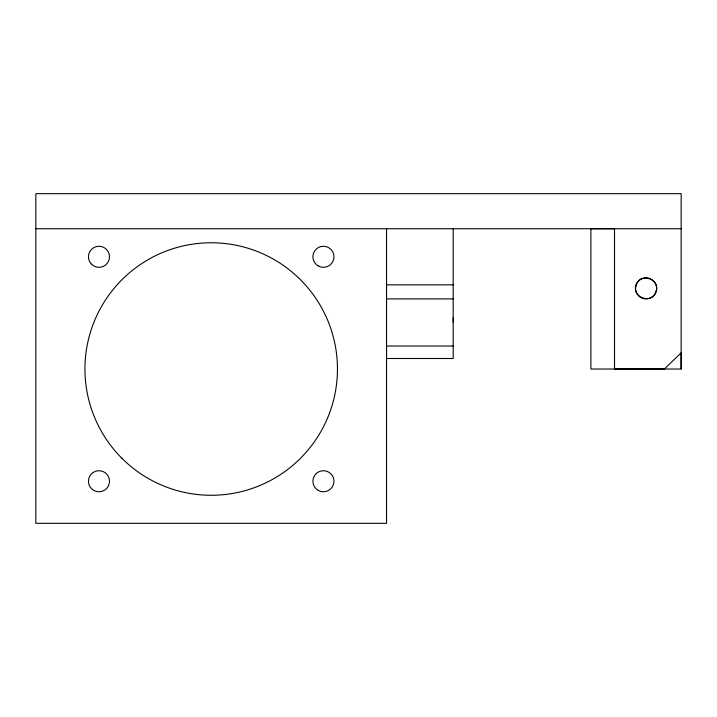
<?xml version="1.0" encoding="UTF-8"?>
<svg xmlns="http://www.w3.org/2000/svg" width="717" height="717" viewBox="0 0 717 717"><rect width="100%" height="100%" fill="white"/><g stroke="black" fill="none" stroke-linecap="round" stroke-linejoin="round"><path stroke-width="1.08" d="M453.189 317.532L453.189 322.112M681.15 369.022L681.15 352.827L664.39 369.022L614.514 369.022L614.514 228.732L590.889 228.741L590.889 369.022L681.15 369.022L681.15 193.671L35.85 193.671L35.85 523.329L386.553 523.329L386.553 228.741M35.85 228.741L681.15 228.741M386.553 284.855L453.189 284.855M386.553 298.881L453.189 298.881M386.553 346.033L453.189 346.033M386.553 358.5L453.189 358.5L453.189 228.741M636.149 284.873C631.193 297.456 652.004 304.77 656.001 291.846C660.966 279.263 640.147 271.949 636.149 284.873M640.138 297.044A10.522 10.522 0 0 0 656.566 289.157A10.522 10.522 0 0 0 641.527 278.877A10.522 10.522 0 0 0 640.138 297.044M318.025 265.819A10.522 10.522 0 0 0 333.952 256.964A10.522 10.522 0 0 0 318.312 247.598A10.522 10.522 0 0 0 318.025 265.819M91.534 264.232A10.522 10.522 0 0 0 109.136 259.518A10.522 10.522 0 0 0 96.257 246.63A10.522 10.522 0 0 0 91.534 264.232M91.534 488.689A10.522 10.522 0 0 0 109.136 483.966A10.522 10.522 0 0 0 96.257 471.087A10.522 10.522 0 0 0 91.534 488.689M318.169 490.356A10.522 10.522 0 0 0 333.952 481.25A10.522 10.522 0 0 0 318.169 472.136A10.522 10.522 0 0 0 318.169 490.356M121.926 458.297A126.255 126.255 0 0 0 333.154 401.699A126.255 126.255 0 0 0 178.524 247.069A126.255 126.255 0 0 0 121.926 458.297"/></g></svg>
